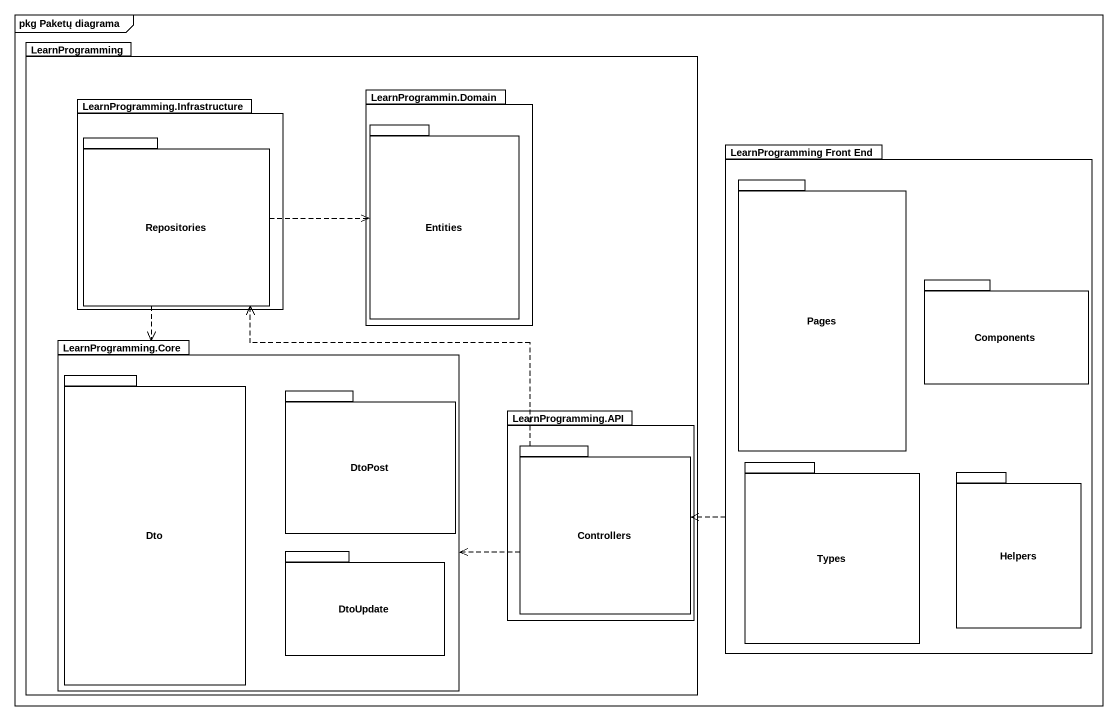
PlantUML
@startuml
mainframe pkg Paketų diagrama
package LearnProgramming {
  package "LearnProgramming.Infrastructure" as LearnProgramming_2 {
    package Repositories {
    }
  }
  package "LearnProgrammin.Domain" as LearnProgrammin_Domain {
    package Entities {
    }
  }
  package "LearnProgramming.Core" as LearnProgramming_Core {
    package Dto {
    }
    package DtoPost {
    }
    package DtoUpdate {
    }
  }
  package "LearnProgramming.API" as LearnProgramming_API {
    package Controllers {
    }
  }
}
package "LearnProgramming Front End" as LearnProgramming_Front_End {
  package Pages {
  }
  package Components {
  }
  package Types {
  }
  package Helpers {
  }
}
Repositories .right.> Entities
Repositories ..> LearnProgramming_Core
LearnProgramming_Front_End .left.> Controllers
Controllers .up.> Repositories
Controllers .left.> LearnProgramming_Core
@enduml
